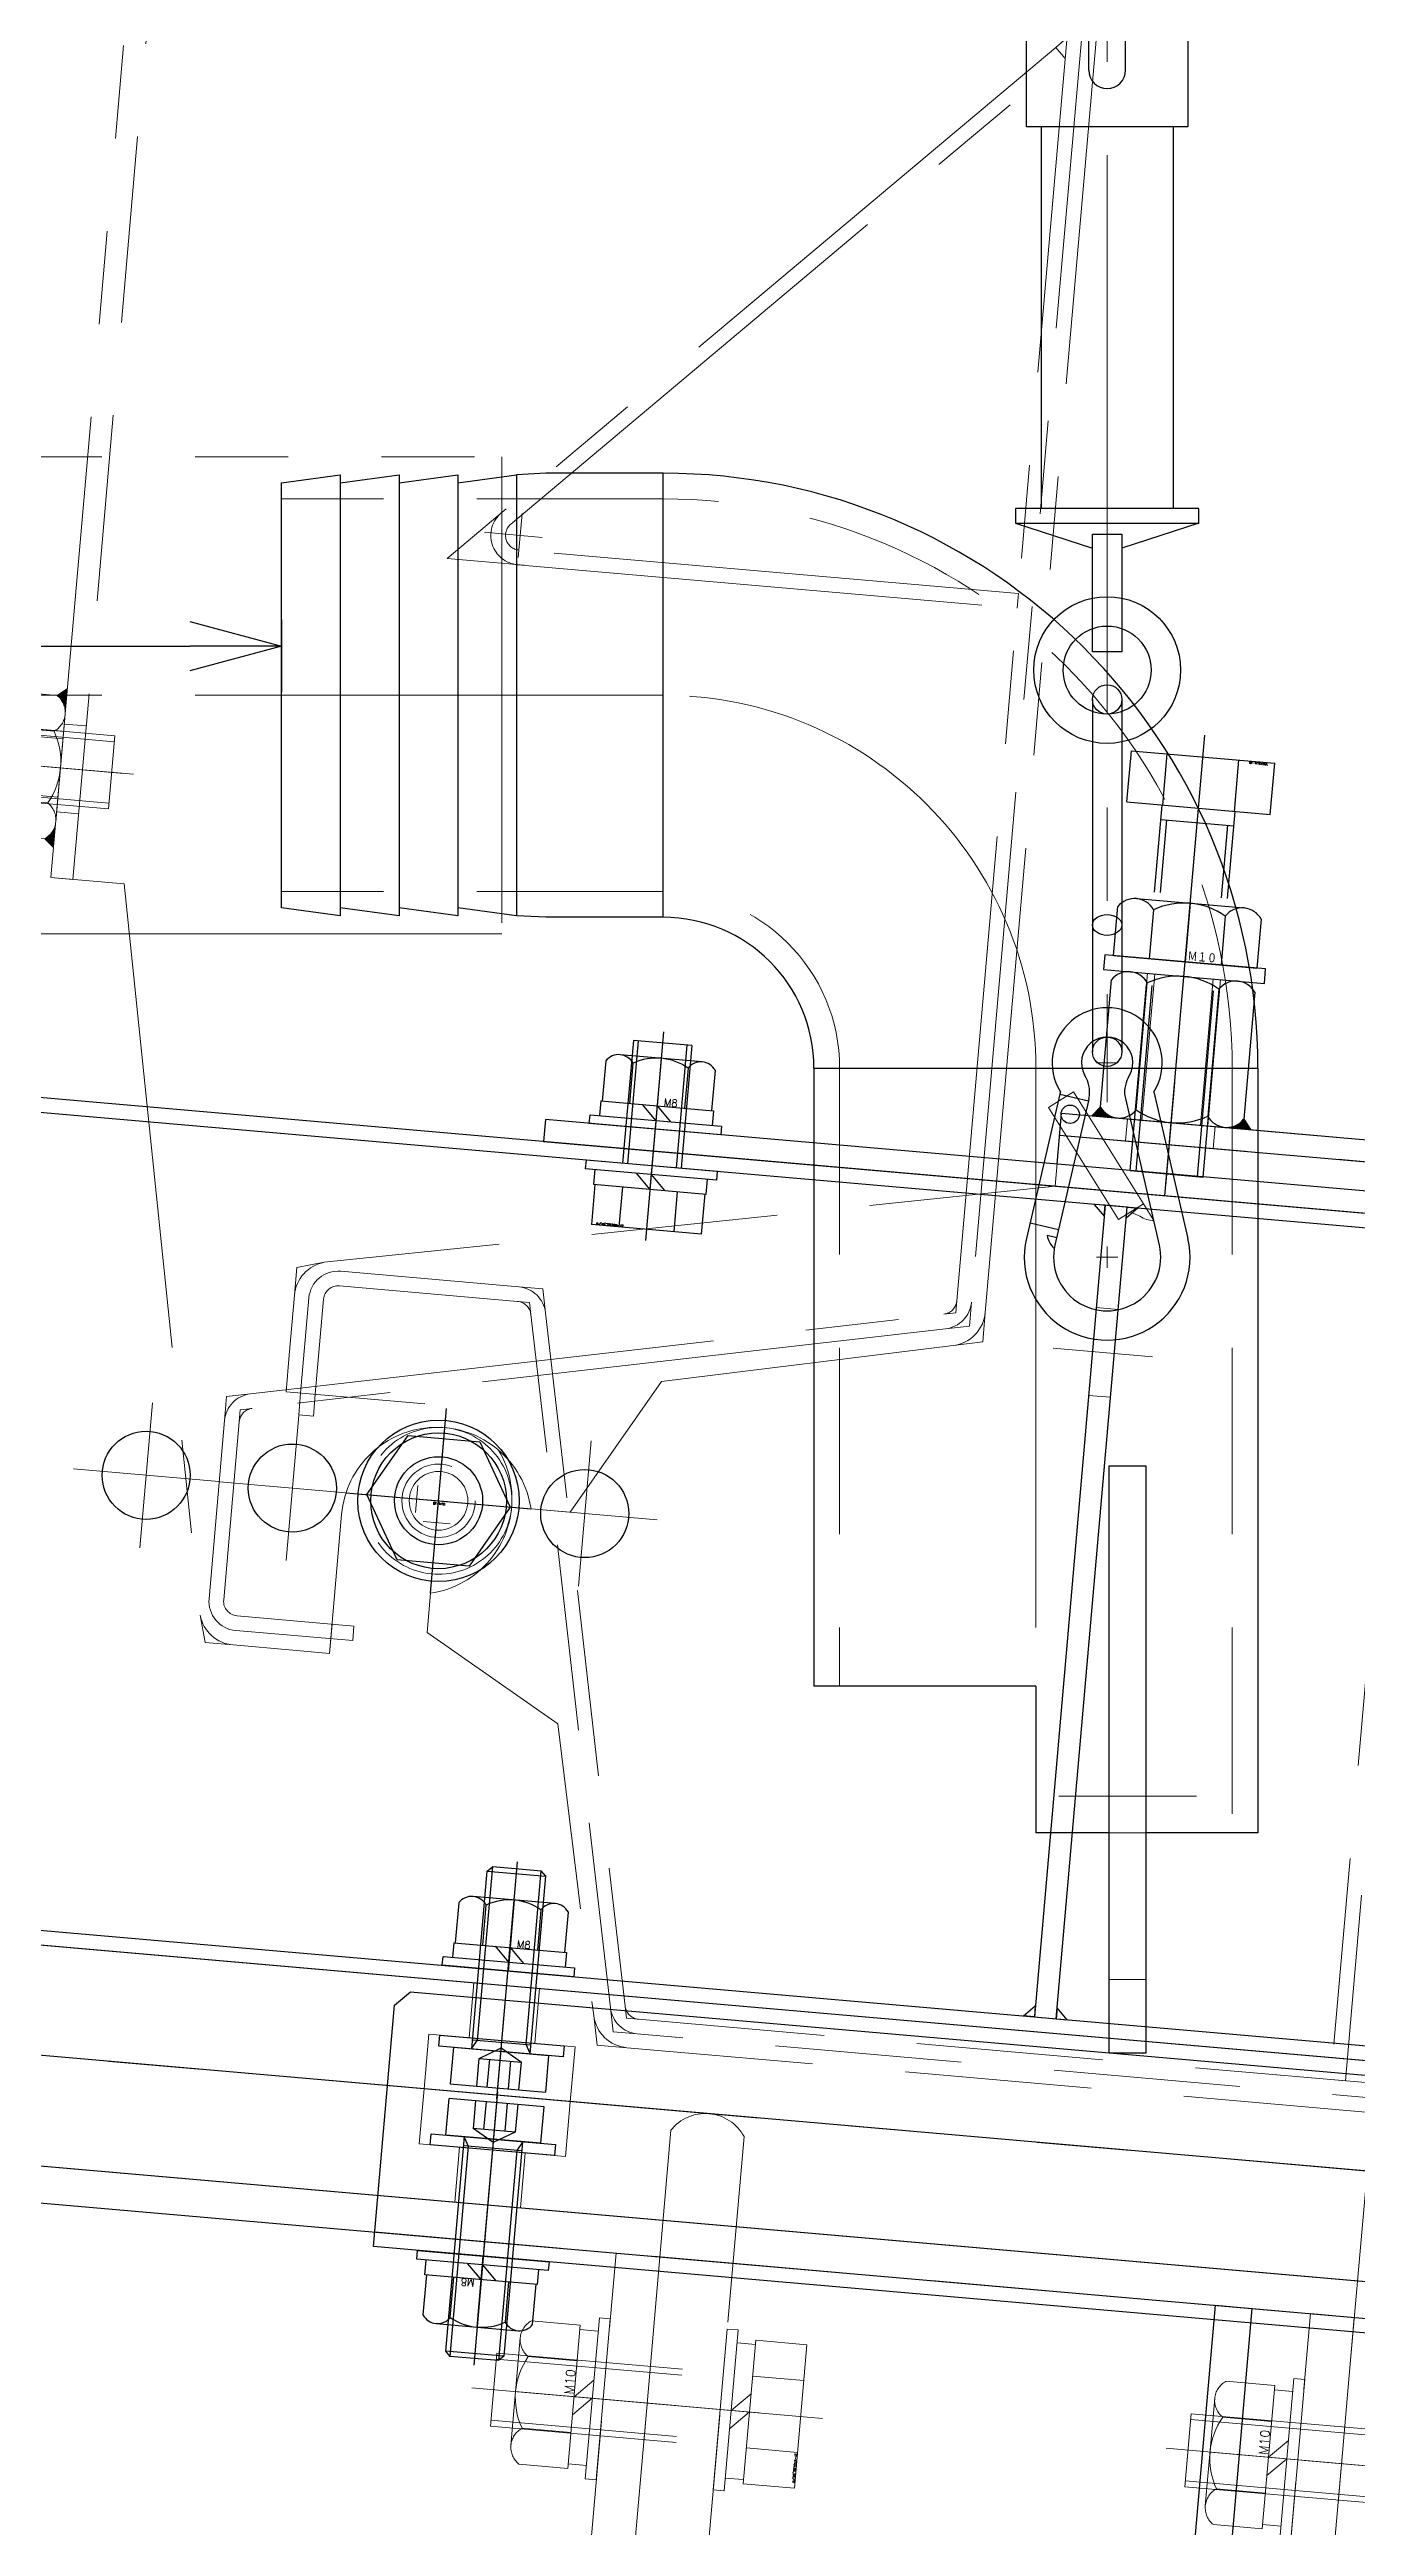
# Model space of a CAD drawing. Header units: millimetres. Extents: x -8731 to 85711, y -14522 to 31379.
# Drawn here: x 26219.6 to 26397.7, y 17554.2 to 17891.6 of the extents above; entities that cross this region are included whole.
import ezdxf

# ---------------------------------------------------------------- set-up
doc = ezdxf.new("R2010")
doc.units = ezdxf.units.MM
doc.header["$LTSCALE"] = 4
doc.header["$PDMODE"] = 99
doc.header["$PDSIZE"] = 1
for name, pattern in [('CENTER2', [28.575, 19.05, -3.175, 3.175, -3.175]), ('HIDDEN', [9.525, 6.35, -3.175]), ('PHANTOM2', [31.75, 15.875, -3.175, 3.175, -3.175, 3.175, -3.175])]:
    doc.linetypes.add(name, pattern=pattern)
for name, color, linetype, lineweight in [('04_HIDDEN', 2, 'HIDDEN', 13), ('05_CENTER', 4, 'CENTER2', 13), ('06_PHANTOM', 2, 'PHANTOM2', 13)]:
    doc.layers.add(name, color=color, linetype=linetype, lineweight=lineweight)
doc.layers.add('10_DRAFT', color=8, linetype='Continuous', lineweight=0, plot=False)
doc.styles.add('KANJI0', font='txt.shx', dxfattribs={"width": 0.9, "height": 30, "bigfont": 'bigfont'})
doc.styles.add('KSS_TXT', font='txt.shx', dxfattribs={"bigfont": 'extfont2.shx'})
doc.styles.add('KSS_TXT_L', font='txt.shx', dxfattribs={"height": 9, "bigfont": 'extfont2.shx'})
doc.dimstyles.new('KSS_DIM', dxfattribs={"dimscale": 3, "dimtxt": 3, "dimasz": 2.5, "dimexe": 1.25, "dimexo": 0.625, "dimtad": 1, "dimdsep": 46, "dimtxsty": 'KSS_TXT', "dimblk": 'OPEN30', "dimcen": 0, "dimazin": 2, "dimtfac": 0.75, "dimtmove": 0, "dimatfit": 3, "dimldrblk": 'OPEN30', "dimfxl": 1, "dimtolj": 1, "dimarcsym": 0})

# ---------------------------------------------------------------- blocks, each defined once
blk = doc.blocks.new('NTFLS-20a_1_1')
at = {"color": 0}
for p, q in [((-9.8, 1.31), (-9.8, 18.69)), ((-7.35, 20), (7.35, 20)), ((-4.9, 1.31), (-4.9, 18.69)), ((4.9, 18.69), (4.9, 1.31)), ((9.8, 18.69), (9.8, 1.31)), ((-7.35, 0), (7.35, 0))]:
    blk.add_line(p, q, dxfattribs=at)
for centre, radius, start, end in [((-7.35, 17.06), 2.94, 33.626, 146.374), ((0, 10.2), 9.8, 60, 120), ((7.35, 17.06), 2.94, 33.626, 146.374), ((-7.35, 2.94), 2.94, 213.626, 326.374), ((0, 9.8), 9.8, 240, 300), ((7.35, 2.94), 2.94, 213.626, 326.374)]:
    blk.add_arc(centre, radius, start, end, dxfattribs=at)
at = {"layer": '04_HIDDEN', "color": 0}
for p, q in [((-5, 20), (-5, 0)), ((-4, 20), (-4, 0)), ((4, 20), (4, 0)), ((5, 20), (5, 0))]:
    blk.add_line(p, q, dxfattribs=at)
at = {"layer": '10_DRAFT', "linetype": 'CENTER2'}
blk.add_line((0, 20), (0, 0), dxfattribs=at)
blk = doc.blocks.new('A$C77346CC7_1_1')
h = blk.add_hatch(color=3)
h.dxf.hatch_style = 1
h.paths.add_polyline_path([(-9.8, 1.31), (-10.87, 0), (-7.35, 0, -0.251062)])
h = blk.add_hatch(color=3)
h.dxf.hatch_style = 1
h.paths.add_polyline_path([(9.8, 1.31), (10.87, 0), (7.35, 0, 0.251062)])
h = blk.add_hatch(color=3)
h.dxf.hatch_style = 1
h.paths.add_polyline_path([(110.2, 1.31), (109.13, 0), (112.65, 0, -0.251062)])
h = blk.add_hatch(color=3)
h.dxf.hatch_style = 1
h.paths.add_polyline_path([(129.8, 1.31), (130.87, 0), (127.35, 0, 0.251062)])
at = {"color": 0}
for p, q in [((175, 0), (-15, 0)), ((-15, 0), (-15, -3)), ((175, 0), (-15, 0)), ((-15, 0), (-15, -10)), ((175, -10), (175, 0)), ((-15, -10), (-113.34, -28.98)), ((136.13, -128.56), (175, -10)), ((-111, -30), (-86.63, -30)), ((-86.63, -32), (-111, -32)), ((-65.65, -126.8), (-84.67, -33.6)), ((-82.71, -33.2), (-63.69, -126.4)), ((-117, -33.8), (-117, -42)), ((-115, -50), (-115, -34)), ((-113, -34), (-113, -50)), ((-117, -42), (-117, -47)), ((-117, -47), (-115, -47)), ((-117, -47), (-98, -47)), ((-113, -50), (-115, -50)), ((-115, -50), (-113, -50)), ((109.59, -126.59), (39.83, -56.83)), ((33, -59.66), (33, -128)), ((35, -128), (35, -59.66)), ((38.41, -58.24), (108.17, -128)), ((-95, -72.65), (-95, -78)), ((-95, -78), (-76.17, -88.87)), ((-76.17, -88.87), (-67.84, -128.04)), ((-61.73, -128), (135, -128)), ((33, -128), (35, -128)), ((108.17, -128), (109.59, -126.59)), ((135, -128), (135, -130)), ((135, -130), (-61.73, -130)), ((-62.95, -132), (131.38, -132))]:
    blk.add_line(p, q, dxfattribs=at)
at = {"color": 3}
for p, q in [((-9.8, 1.31), (-10.87, 0)), ((9.8, 1.31), (10.87, 0)), ((110.2, 1.31), (109.13, 0)), ((129.8, 1.31), (130.87, 0))]:
    blk.add_line(p, q, dxfattribs=at)
at = {"color": 0}
blk.add_lwpolyline([(135, -44), (135, 0), (138, 0), (138, -44, 0.414214), (141, -47), (155, -47), (155, -50), (141, -50, -0.414214)], format="xyb", close=True, dxfattribs=at)
for centre, radius, start, end in [((-112, -33.8), 5, 105.5241, 180), ((-111, -34), 4, 90, 180), ((-86.63, -34), 4, 11.5346, 90), ((-111, -34), 2, 90, 180), ((-86.63, -34), 2, 11.5346, 90), ((-98, -60), 13, 283.3424, 90), ((37, -59.66), 4, 45, 180), ((37, -59.66), 2, 45, 180), ((-62.95, -127), 5, 192, 270), ((-61.73, -126), 4, 191.5346, 270), ((-61.73, -126), 2, 191.5346, 270), ((131.38, -127), 5, 270, 341.8473)]:
    blk.add_arc(centre, radius, start, end, dxfattribs=at)
at = {"layer": '04_HIDDEN'}
for p, q in [((-6, 0), (-6, -3)), ((6, 0), (6, -3)), ((114, 0), (114, -3)), ((126, 0), (126, -3)), ((-15, -3), (175, -3)), ((-113, -47), (-115, -47))]:
    blk.add_line(p, q, dxfattribs=at)
at = {"layer": '05_CENTER'}
for p, q in [((0, 5.49), (0, -8.61)), ((120, 5.49), (120, -8.61)), ((155, 5.49), (155, -8.61))]:
    blk.add_line(p, q, dxfattribs=at)
at = {"layer": '10_DRAFT'}
for p, q in [((-113.34, -28.98), (-117, -30)), ((-117, -30), (-117, -33.8)), ((-86.63, -30), (-83.37, -30)), ((-83.37, -30), (-82.71, -33.2)), ((-86.63, -32), (-85, -32)), ((-85, -32), (-84.67, -33.6)), ((33, -60.55), (33, -50)), ((33, -50), (40.46, -57.46)), ((37, -62.66), (37, -54.76)), ((-94.33, -60), (-99.84, -60)), ((-98, -61.84), (-98, -58.16)), ((-95, -61.21), (-95, -58.79)), ((34, -59.66), (40, -59.66)), ((-67.84, -128.04), (-67, -132)), ((-65, -130), (-65.65, -126.8)), ((-63.37, -128), (-63.69, -126.4)), ((-61.73, -128), (-63.37, -128)), ((109.59, -126.59), (111, -128)), ((-61.73, -130), (-65, -130)), ((136.13, -128.56), (135, -132)), ((-67, -132), (-62.95, -132)), ((135, -132), (131.38, -132))]:
    blk.add_line(p, q, dxfattribs=at)
at = {"color": 4}
for p in [(0, 0), (120, 0)]:
    blk.add_blockref('NTFLS-20a_1_1', p, dxfattribs=at)
blk = doc.blocks.new('M10Nu_1_1_1')
at = {"color": 0}
for p, q in [((-7.35, 8), (7.35, 8)), ((-9.8, 0), (-9.8, 6.69)), ((-4.9, 0), (-4.9, 6.69)), ((4.9, 6.69), (4.9, 0)), ((9.8, 6.69), (9.8, 0)), ((-9.8, 0), (9.8, 0))]:
    blk.add_line(p, q, dxfattribs=at)
at = {"color": 0, "linetype": 'CENTER2'}
blk.add_line((0, 8), (0, 0), dxfattribs=at)
at = {"color": 0}
for centre, radius, start, end in [((-7.35, 5.06), 2.94, 33.626, 146.374), ((0, -1.8), 9.8, 60, 120), ((7.35, 5.06), 2.94, 33.626, 146.374)]:
    blk.add_arc(centre, radius, start, end, dxfattribs=at)
at = {"layer": '10_DRAFT', "style": 'KANJI0', "width": 0.82}
blk.add_text('Ｍ１０', height=1.25, dxfattribs=at).set_placement((0.26, 0.12))
blk = doc.blocks.new('A$C7A442ECB_1_1')
at = {"color": 0, "linetype": 'CENTER2'}
blk.add_line((0, -3), (0, 60), dxfattribs=at)
at = {"color": 0}
for p, q in [((-9.81, 57), (9.81, 57)), ((-9.81, 50), (-9.81, 57)), ((-4.91, 50), (-4.91, 57)), ((4.91, 50), (4.91, 57)), ((9.81, 50), (9.81, 57)), ((-9.81, 50), (9.81, 50))]:
    blk.add_line(p, q, dxfattribs=at)
at = {"color": 0, "linetype": 'HIDDEN'}
for p, q in [((-5, 0), (-5, 50)), ((-5, 48.04), (5, 48.04)), ((-4.19, 0), (-4.19, 48.04)), ((4.19, 0), (4.19, 48.04)), ((5, 0), (5, 50)), ((-5, 0), (5, 0))]:
    blk.add_line(p, q, dxfattribs=at)
at = {"layer": '10_DRAFT', "style": 'KSS_TXT_L'}
blk.add_text('BT-M10x50L', height=0.3, dxfattribs=at).set_placement((6.32, 56.66))
blk = doc.blocks.new('A$C5BE71404_1')
at = {"color": 0}
for p, q in [((-3, 38), (-3, 7.5)), ((-1, 40), (0, 40)), ((0, 0), (0, 40)), ((-40, 1), (-40, 0)), ((0, 0), (-40, 0)), ((-7.5, 3), (-38, 3))]:
    blk.add_line(p, q, dxfattribs=at)
for centre, radius, start, end in [((-1, 38), 2, 90, 180), ((-7.5, 7.5), 4.5, 270, 0), ((-38, 1), 2, 90, 180)]:
    blk.add_arc(centre, radius, start, end, dxfattribs=at)
blk = doc.blocks.new('A$C55D036C2_1_1')
at = {"layer": '05_CENTER'}
blk.add_line((0, -3.71), (0, 6.83), dxfattribs=at)
blk.add_blockref('A$C5BE71404_1', (20, 0))
blk = doc.blocks.new('A$C7AFA21F4_1_1_1')
at = {"color": 0, "linetype": 'CENTER2'}
blk.add_line((0, -24), (0, 14), dxfattribs=at)
at = {"color": 0}
for p, q in [((-9.81, 11), (9.81, 11)), ((-9.81, 4), (-9.81, 11)), ((-4.91, 4), (-4.91, 11)), ((4.91, 4), (4.91, 11)), ((9.81, 4), (9.81, 11)), ((9.81, 4), (-9.81, 4)), ((-9.25, 4), (-9.25, 1.5)), ((0, 1.5), (-2.5, 4)), ((0, 4), (2.5, 1.5)), ((9.25, 1.5), (9.25, 4)), ((-11, 1.5), (11, 1.5)), ((-11, 1.5), (-11, 0)), ((-11, 0), (11, 0)), ((11, 0), (11, 1.5))]:
    blk.add_line(p, q, dxfattribs=at)
at = {"color": 0, "linetype": 'HIDDEN'}
for p, q in [((-5, -21), (-5, 0)), ((-4.19, -21), (-4.19, 0)), ((4.19, -21), (4.19, 0)), ((5, -21), (5, 0)), ((-5, -21), (5, -21))]:
    blk.add_line(p, q, dxfattribs=at)
at = {"layer": '10_DRAFT', "style": 'KSS_TXT_L'}
blk.add_text('BT-M10x25L,SW,PW', height=0.3, dxfattribs=at).set_placement((5.1, 10.66))
blk = doc.blocks.new('M10Nza_1_1_1')
at = {"color": 0}
for p, q in [((-9.8, 4), (-9.8, 10.69)), ((-7.35, 12), (7.35, 12)), ((-4.9, 4), (-4.9, 10.69)), ((4.9, 10.69), (4.9, 4)), ((9.8, 10.69), (9.8, 4)), ((-9.8, 4), (9.8, 4)), ((-9.2, 1.5), (-9.2, 4)), ((0, 1.5), (-2.5, 4)), ((0, 4), (2.5, 1.5)), ((9.2, 4), (9.2, 1.5))]:
    blk.add_line(p, q, dxfattribs=at)
at = {"color": 0, "linetype": 'CENTER2'}
blk.add_line((0, 12), (0, 0), dxfattribs=at)
at = {"color": 0}
blk.add_lwpolyline([(-11, 1.5), (11, 1.5), (11, 0), (-11, 0)], close=True, dxfattribs=at)
for centre, radius, start, end in [((-7.35, 9.06), 2.94, 33.626, 146.374), ((0, 2.2), 9.8, 60, 120), ((7.35, 9.06), 2.94, 33.626, 146.374)]:
    blk.add_arc(centre, radius, start, end, dxfattribs=at)
at = {"layer": '10_DRAFT', "style": 'KSS_TXT'}
blk.add_text('M10', height=1.25, dxfattribs=at).set_placement((0.26, 4.12))
blk = doc.blocks.new('A$C465C50AC_1_1')
for points in [[(-11, 27), (11, 27), (11, 29), (-11, 29)], [(109, 27), (131, 27), (131, 29), (109, 29)]]:
    blk.add_lwpolyline(points, close=True)
for name, p in [('A$C7A442ECB_1_1', (0, 0)), ('A$C7A442ECB_1_1', (120, 0)), ('A$C55D036C2_1_1', (155, 7)), ('M10Nu_1_1_1', (0, 29)), ('M10Nu_1_1_1', (120, 29)), ('A$C77346CC7_1_1', (0, 7)), ('M10Nza_1_1_1', (155, 10))]:
    blk.add_blockref(name, p)
at = {"layer": '04_HIDDEN', "rotation": 180}
blk.add_blockref('A$C7AFA21F4_1_1_1', (155, 4), dxfattribs=at)
blk = doc.blocks.new('A$C416561A8_1')
at = {"color": 0}
for p, q in [((29.52, 6.46), (9.85, 11.01)), ((11.98, 10.51), (11.08, 6.62)), ((28.62, 2.56), (8.95, 7.11)), ((9.95, 6.88), (10.24, 8.16)), ((29.52, 6.46), (28.62, 2.56)), ((29.85, 6.38), (29.52, 6.46)), ((28.93, 2.49), (28.62, 2.56)), ((31.73, 2.86), (32.14, 3.08)), ((28.93, -2.49), (8.95, -7.11)), ((31.73, -2.86), (32.14, -3.08)), ((29.85, -6.38), (9.85, -11.01))]:
    blk.add_line(p, q, dxfattribs=at)
blk.add_circle((26.78, 5.04), 1.25, dxfattribs=at)
for centre, radius, start, end in [((7.3, 0), 11.3, 76.9688, 283.0313), ((7.3, 0), 7.3, 76.9689, 283.0313), ((10.78, 5.08), 3.13, 99.8583, 137.1756), ((33.8, 0), 7.5, 238.2627, 121.7373), ((33.8, 0), 3.5, 241.7565, 118.2435), ((29.83, 6.38), 4, 256.9686, 298.243), ((29.83, -6.38), 4, 61.7565, 103.0312)]:
    blk.add_arc(centre, radius, start, end, dxfattribs=at)
at = {"layer": '10_DRAFT'}
for p, q in [((27.71, 7.98), (12.44, -1.55)), ((27.71, 7.98), (29.83, 4.59)), ((29.83, 4.59), (14.56, -4.95)), ((8.75, 0), (5.85, 0)), ((7.3, -1.45), (7.3, 1.45)), ((35.25, 0), (32.35, 0)), ((33.8, -1.45), (33.8, 1.45)), ((12.44, -1.55), (14.56, -4.95)), ((12.88, -4.45), (13.45, -3.17)), ((14.56, -4.95), (12.3, -6.36))]:
    blk.add_line(p, q, dxfattribs=at)
blk.add_arc((15.44, -6.25), 3.13, 144.8583, 182.1756, dxfattribs=at)
blk = doc.blocks.new('ST-10d_1')
at = {"color": 0}
for p, q in [((-271.05, 12.5), (-274.46, 2)), ((-217.05, 9), (-269.05, 9)), ((-295.05, 2), (-343.05, 2)), ((-209.31, 2.5), (-86.48, 2.5)), ((-295.05, -2), (-343.05, -2)), ((-271.05, -12.5), (-274.46, -2)), ((-209.31, -2.5), (-86.48, -2.5)), ((-217.05, -9), (-269.05, -9))]:
    blk.add_line(p, q, dxfattribs=at)
for points in [[(-271.05, 12.5), (-271.05, -12.5), (-269.05, -12.5), (-269.05, 12.5)], [(-68.05, 11), (-68.05, -11), (-217.05, -11), (-217.05, 11)], [(-272.51, 2), (-272.51, -2), (-288.55, -2), (-288.55, 2)]]:
    blk.add_lwpolyline(points, close=True, dxfattribs=at)
for centre, radius in [((-291.05, 0), 10), ((-291.05, 0), 6), ((-343.05, 0), 2), ((-295.05, 0), 2)]:
    blk.add_circle(centre, radius, dxfattribs=at)
blk.add_arc((-209.31, 0), 2.5, 90, 270, dxfattribs=at)
blk.add_ellipse((-325.78, 0), major_axis=(0, 2), ratio=0.707107, dxfattribs=at)
at = {"layer": '05_CENTER', "color": 0}
blk.add_line((7.71, 0), (-349.94, 0), dxfattribs=at)
blk = doc.blocks.new('A$C1DD32577_1')
at = {"color": 4, "rotation": 90}
for name, p in [('ST-10d_1', (-1.49, 376.13)), ('A$C416561A8_1', (-1.49, -2.22))]:
    blk.add_blockref(name, p, dxfattribs=at)
blk = doc.blocks.new('A$C630344D5_1_1_1')
at = {"color": 0}
blk.add_lwpolyline([(1160, 150.2), (280, 150.2, -0.037623), (275.52, 150.54), (28.38, 187.87, 1.096072), (6.32, -189.89), (309, -179.82, -0.030069), (312.61, -179.91), (1997.39, -326.79, 0.610481), (2025.81, -281.61), (1921.29, -105.09, -0.309422), (1923.51, -71.27), (2106.95, 162.34, 0.68117), (2034, 286.77), (1164.64, 150.56, -0.038872), (1160, 150.2)], format="xyb", dxfattribs=at)
blk = doc.blocks.new('A$C26F8307A_1_1_1')
at = {"color": 0}
blk.add_lwpolyline([(-650, 0), (50, 0), (50, -15), (-650, -15)], close=True, dxfattribs=at)
at = {"layer": '04_HIDDEN'}
for p, q in [((-449.5, -7.5), (-449.5, 0)), ((-440.5, -7.5), (-440.5, 0)), ((-455, -7.5), (-435, -7.5)), ((-455, -15), (-455, -7.5)), ((-435, -7.5), (-435, -15))]:
    blk.add_line(p, q, dxfattribs=at)
at = {"layer": '05_CENTER'}
blk.add_line((-445, -22.32), (-445, 6.98), dxfattribs=at)
blk = doc.blocks.new('A$C21297E54_1_1_1')
at = {"color": 0}
for p, q in [((520, 115), (-25, 115)), ((520, 113), (-25, 113)), ((-80, 2), (520, 2)), ((-80, 0), (520, 0))]:
    blk.add_line(p, q, dxfattribs=at)
at = {"color": 3}
for points in [[(197, 113), (195.5, 113), (195.5, 113), (197, 111.5)], [(200, 113), (201.5, 113), (201.5, 113), (200, 111.5)], [(197, 2), (195.5, 2), (195.5, 2), (197, 3.5)], [(200, 2), (201.5, 2), (201.5, 2), (200, 3.5)]]:
    blk.add_lwpolyline(points, close=True, dxfattribs=at)
at = {"color": 0}
blk.add_lwpolyline([(200, 113), (197, 113), (197, 2), (200, 2)], close=True, dxfattribs=at)
for centre in [(70, 65), (90, 65), (110, 65), (130, 65)]:
    blk.add_circle(centre, 6, dxfattribs=at)
at = {"layer": '04_HIDDEN'}
for p, q in [((197, 99), (200, 99)), ((197, 87), (200, 87))]:
    blk.add_line(p, q, dxfattribs=at)
at = {"layer": '05_CENTER'}
for p, q in [((135, 118.15), (135, 109.82)), ((191.62, 93), (205.22, 93)), ((70, 55.07), (70, 74.93)), ((90, 55.07), (90, 74.93)), ((110, 55.07), (110, 74.93)), ((130, 55.07), (130, 74.93)), ((79.93, 65), (60.07, 65)), ((99.93, 65), (80.07, 65)), ((119.93, 65), (100.07, 65)), ((139.93, 65), (120.07, 65)), ((125, -5.61), (125, 7.61))]:
    blk.add_line(p, q, dxfattribs=at)
blk = doc.blocks.new('M8Nza_1_1_1')
at = {"color": 0}
for p, q in [((-7.5, 8.69), (-7.5, 3.2)), ((5.62, 9.7), (-5.63, 9.7)), ((-3.75, 3.2), (-3.75, 8.69)), ((3.75, 8.69), (3.75, 3.2)), ((7.5, 3.2), (7.5, 8.69)), ((-7.7, 3.2), (7.7, 3.2)), ((-7.7, 3.2), (-7.7, 1.2)), ((0, 1.2), (-2, 3.2)), ((0, 3.2), (2, 1.2)), ((7.7, 3.2), (7.7, 1.2))]:
    blk.add_line(p, q, dxfattribs=at)
at = {"color": 0, "linetype": 'CENTER2'}
blk.add_line((0, 9.7), (0, 0), dxfattribs=at)
at = {"color": 0}
blk.add_lwpolyline([(-9, 1.2), (9, 1.2), (9, 0), (-9, 0)], close=True, dxfattribs=at)
for centre, radius, start, end in [((-5.63, 7.45), 2.25, 33.626, 146.374), ((0, 2.2), 7.5, 60, 120), ((5.62, 7.45), 2.25, 33.626, 146.374)]:
    blk.add_arc(centre, radius, start, end, dxfattribs=at)
at = {"layer": '10_DRAFT', "style": 'KSS_TXT'}
blk.add_text('M8', height=1, dxfattribs=at).set_placement((0.87, 3.27))
blk = doc.blocks.new('CBS8-20b_1_1')
at = {"color": 0}
for p, q in [((0, 6.5), (-5, 6.5)), ((-5, 6.5), (-5, -6.5)), ((0, 6.5), (0, -6.5)), ((0, 4), (24.32, 4)), ((0.08, 4), (1.25, 3.32)), ((1.25, 4), (1.25, -4)), ((24.32, 4), (24.32, -4)), ((24.32, 4), (25, 3.32)), ((1.25, 3.32), (25, 3.32)), ((25, 3.32), (25, -3.32)), ((0.08, -4), (1.25, -3.32)), ((1.25, -3.32), (25, -3.32)), ((24.32, -4), (25, -3.32)), ((0, -6.5), (-5, -6.5)), ((0, -4), (24.32, -4))]:
    blk.add_line(p, q, dxfattribs=at)
at = {"color": 0, "linetype": 'CENTER2'}
blk.add_line((-6.47, 0), (25.92, 0), dxfattribs=at)
at = {"color": 0, "linetype": 'HIDDEN'}
for p, q in [((-5, 2.89), (-1.2, 2.89)), ((-5, 1.44), (-1.2, 1.44)), ((-1.2, 2.89), (-1.2, -2.89)), ((-1.2, 2.89), (0.47, 0)), ((0.47, 0), (-1.2, -2.89)), ((-5, -1.44), (-1.2, -1.44)), ((-5, -2.89), (-1.2, -2.89)), ((-0.37, -1.44), (-0.37, -1.44)), ((0.05, -0.72), (0.05, -0.72))]:
    blk.add_line(p, q, dxfattribs=at)
blk = doc.blocks.new('A$C2B9527C7_1_1')
at = {"color": 0}
blk.add_lwpolyline([(0, -8.5), (0, 8.5), (1.5, 8.5), (1.5, -8.5)], close=True, dxfattribs=at)
blk = doc.blocks.new('A$C2D9B734A_1_1')
at = {"color": 4}
for name in ['A$C2B9527C7_1_1', 'CBS8-20b_1_1']:
    blk.add_blockref(name, (-1.5, 0), dxfattribs=at)
blk = doc.blocks.new('A$C491655AE_1_1_1')
at = {"color": 0, "linetype": 'CENTER2'}
for p, q in [((0, -12.64), (0, 12.64)), ((-12.64, 0), (12.64, 0))]:
    blk.add_line(p, q, dxfattribs=at)
at = {"color": 0}
for p, q in [((-9.81, 0), (-4.91, 8.5)), ((-4.91, 8.5), (4.91, 8.5)), ((4.91, 8.5), (9.81, 0)), ((-4.91, -8.5), (-9.81, 0)), ((9.81, 0), (4.91, -8.5)), ((4.91, -8.5), (-4.91, -8.5))]:
    blk.add_line(p, q, dxfattribs=at)
for radius in [11, 9.25]:
    blk.add_circle((0, 0), radius, dxfattribs=at)
at = {"layer": '10_DRAFT', "style": 'KSS_TXT_L'}
blk.add_text('BT-M10', height=0.3, dxfattribs=at).set_placement((-0.7, -0.54))
blk = doc.blocks.new('FWTAS-D20-M10-T20.0b_1_1')
at = {"color": 0}
for radius in [10, 5, 4]:
    blk.add_circle((0, 0), radius, dxfattribs=at)
at = {"layer": '05_CENTER', "color": 0}
for p, q in [((0, -12.1), (0, 12.1)), ((12.1, 0), (-12.1, 0))]:
    blk.add_line(p, q, dxfattribs=at)
blk = doc.blocks.new('A$C50F277F6_1_1')
h = blk.add_hatch(color=3)
h.dxf.hatch_style = 1
h.paths.add_polyline_path([(-9.8, 1.31), (-10.87, 0), (-7.35, 0, -0.251062)])
h = blk.add_hatch(color=3)
h.dxf.hatch_style = 1
h.paths.add_polyline_path([(9.8, 1.31), (10.87, 0), (7.35, 0, 0.251062)])
h = blk.add_hatch(color=3)
h.dxf.hatch_style = 1
h.paths.add_polyline_path([(110.2, 1.31), (109.13, 0), (112.65, 0, -0.251062)])
h = blk.add_hatch(color=3)
h.dxf.hatch_style = 1
h.paths.add_polyline_path([(129.8, 1.31), (130.87, 0), (127.35, 0, 0.251062)])
at = {"color": 0}
for p, q in [((175, 0), (-15, 0)), ((-15, 0), (-15, -3)), ((175, 0), (-15, 0)), ((-15, 0), (-15, -10)), ((175, -10), (175, 0)), ((-15, -3), (175, -3)), ((-15, -10), (-113.34, -28.98)), ((136.13, -128.56), (175, -10)), ((-117, -33.8), (-117, -42)), ((-117, -42), (-117, -47)), ((-117, -47), (-98, -47)), ((-115, -47), (-115, -50)), ((-113, -50), (-113, -47)), ((-113, -50), (-115, -50)), ((-115, -50), (-113, -50)), ((-95, -72.65), (-95, -78)), ((-95, -78), (-76.17, -88.87)), ((-76.17, -88.87), (-67.84, -128.04)), ((33, -128), (35, -128)), ((-62.95, -132), (131.38, -132))]:
    blk.add_line(p, q, dxfattribs=at)
at = {"color": 3}
for p, q in [((-9.8, 1.31), (-10.87, 0)), ((9.8, 1.31), (10.87, 0)), ((110.2, 1.31), (109.13, 0)), ((129.8, 1.31), (130.87, 0))]:
    blk.add_line(p, q, dxfattribs=at)
at = {"color": 0}
for centre, radius, start, end in [((-112, -33.8), 5, 105.5241, 180), ((-98, -60), 13, 283.3424, 90), ((-62.95, -127), 5, 192, 270), ((131.38, -127), 5, 270, 341.8473)]:
    blk.add_arc(centre, radius, start, end, dxfattribs=at)
at = {"layer": '04_HIDDEN'}
for p, q in [((-6, 0), (-6, -3)), ((6, 0), (6, -3)), ((114, 0), (114, -3)), ((126, 0), (126, -3)), ((-111, -30), (-86.63, -30)), ((-86.63, -32), (-111, -32)), ((-65.65, -126.8), (-84.67, -33.6)), ((-82.71, -33.2), (-63.69, -126.4)), ((-115, -47), (-115, -34)), ((-113, -34), (-113, -47)), ((109.59, -126.59), (39.83, -56.83)), ((33, -59.66), (33, -128)), ((35, -128), (35, -59.66)), ((38.41, -58.24), (108.17, -128)), ((-61.73, -128), (135, -128)), ((108.17, -128), (109.59, -126.59)), ((135, -128), (135, -130)), ((135, -130), (-61.73, -130))]:
    blk.add_line(p, q, dxfattribs=at)
blk.add_lwpolyline([(135, -44), (135, 0), (138, 0), (138, -44, 0.414214), (141, -47), (155, -47), (155, -50), (141, -50, -0.414214)], format="xyb", close=True, dxfattribs=at)
for centre, radius, start, end in [((-111, -34), 4, 90, 180), ((-86.63, -34), 4, 11.5346, 90), ((-111, -34), 2, 90, 180), ((-86.63, -34), 2, 11.5346, 90), ((37, -59.66), 4, 45, 180), ((37, -59.66), 2, 45, 180), ((-61.73, -126), 4, 191.5346, 270), ((-61.73, -126), 2, 191.5346, 270)]:
    blk.add_arc(centre, radius, start, end, dxfattribs=at)
at = {"layer": '05_CENTER'}
for p, q in [((0, 5.49), (0, -8.61)), ((120, 5.49), (120, -8.61)), ((155, 5.49), (155, -8.61))]:
    blk.add_line(p, q, dxfattribs=at)
at = {"layer": '10_DRAFT'}
for p, q in [((-113.34, -28.98), (-117, -30)), ((-117, -30), (-117, -33.8)), ((-86.63, -30), (-83.37, -30)), ((-83.37, -30), (-82.71, -33.2)), ((-86.63, -32), (-85, -32)), ((-85, -32), (-84.67, -33.6)), ((33, -60.55), (33, -50)), ((33, -50), (40.46, -57.46)), ((37, -62.66), (37, -54.76)), ((-94.33, -60), (-99.84, -60)), ((-98, -61.84), (-98, -58.16)), ((-95, -61.21), (-95, -58.79)), ((34, -59.66), (40, -59.66)), ((-67.84, -128.04), (-67, -132)), ((-65, -130), (-65.65, -126.8)), ((-63.37, -128), (-63.69, -126.4)), ((-61.73, -128), (-63.37, -128)), ((109.59, -126.59), (111, -128)), ((-61.73, -130), (-65, -130)), ((136.13, -128.56), (135, -132)), ((-67, -132), (-62.95, -132)), ((135, -132), (131.38, -132))]:
    blk.add_line(p, q, dxfattribs=at)
at = {"color": 4}
for p in [(0, 0), (120, 0)]:
    blk.add_blockref('NTFLS-20a_1_1', p, dxfattribs=at)
blk = doc.blocks.new('A$C170915BB_1_1')
h = blk.add_hatch(color=3)
h.dxf.hatch_style = 1
h.paths.add_polyline_path([(55.2, 61.31), (54.13, 60), (57.65, 60, -0.251062)])
h = blk.add_hatch(color=3)
h.dxf.hatch_style = 1
h.paths.add_polyline_path([(74.8, 61.31), (75.87, 60), (72.35, 60, 0.251062)])
h = blk.add_hatch(color=3)
h.dxf.hatch_style = 1
h.paths.add_polyline_path([(175.2, 61.31), (174.13, 60), (177.65, 60, -0.251062)])
h = blk.add_hatch(color=3)
h.dxf.hatch_style = 1
h.paths.add_polyline_path([(194.8, 61.31), (195.87, 60), (192.35, 60, 0.251062)])
at = {"color": 3}
for p, q in [((55.2, 61.31), (54.13, 60)), ((74.8, 61.31), (75.87, 60)), ((175.2, 61.31), (174.13, 60)), ((194.8, 61.31), (195.87, 60))]:
    blk.add_line(p, q, dxfattribs=at)
for p, q in [((50, 53), (50, 60)), ((50, 60), (240, 60)), ((240, 60), (240, 53)), ((50, 57), (240, 57))]:
    blk.add_line(p, q)
for points in [[(54, 80), (76, 80), (76, 82), (54, 82)], [(174, 80), (196, 80), (196, 82), (174, 82)]]:
    blk.add_lwpolyline(points, close=True)
for name, p in [('A$C7A442ECB_1_1', (65, 53)), ('A$C7A442ECB_1_1', (185, 53)), ('A$C55D036C2_1_1', (220, 60)), ('M10Nu_1_1_1', (65, 82)), ('M10Nu_1_1_1', (185, 82)), ('M10Nza_1_1_1', (220, 63))]:
    blk.add_blockref(name, p)
at = {"rotation": 180}
blk.add_blockref('A$C7AFA21F4_1_1_1', (220, 57), dxfattribs=at)
at = {"color": 4}
for p in [(65, 60), (185, 60)]:
    blk.add_blockref('NTFLS-20a_1_1', p, dxfattribs=at)
at = {"layer": '04_HIDDEN'}
blk.add_blockref('A$C50F277F6_1_1', (65, 60), dxfattribs=at)
blk = doc.blocks.new('A$C2D014B62_1_1')
at = {"color": 0}
blk.add_lwpolyline([(-15, 0), (295, 0), (295, 3), (-15, 3)], close=True, dxfattribs=at)
at = {"layer": '05_CENTER'}
for p, q in [((0, 6.33), (0, -3.33)), ((280, 6.33), (280, -3.33)), ((280, 6.33), (280, -3.33))]:
    blk.add_line(p, q, dxfattribs=at)
blk = doc.blocks.new('A$C435F0BD9_1_1_1')
at = {"color": 0, "linetype": 'CENTER2'}
blk.add_line((0, -18.3), (0, 10.2), dxfattribs=at)
at = {"color": 0}
for p, q in [((-7.51, 8.7), (7.51, 8.7)), ((-7.51, 3.2), (-7.51, 8.7)), ((-3.75, 3.2), (-3.75, 8.7)), ((3.75, 3.2), (3.75, 8.7)), ((7.51, 3.2), (7.51, 8.7)), ((-9, 1.2), (9, 1.2)), ((-9, 1.2), (-9, 0)), ((-7.7, 3.2), (-7.7, 1.2)), ((7.7, 3.2), (-7.7, 3.2)), ((0, 1.2), (-2, 3.2)), ((0, 3.2), (2, 1.2)), ((7.7, 1.2), (7.7, 3.2)), ((9, 0), (9, 1.2)), ((-9, 0), (9, 0))]:
    blk.add_line(p, q, dxfattribs=at)
at = {"color": 0, "linetype": 'HIDDEN'}
for p, q in [((-4, -16.8), (-4, 0)), ((-3.32, -16.8), (-3.32, 0)), ((3.32, -16.8), (3.32, 0)), ((4, -16.8), (4, 0)), ((-4, -16.8), (4, -16.8))]:
    blk.add_line(p, q, dxfattribs=at)
at = {"layer": '10_DRAFT', "style": 'KSS_TXT_L'}
blk.add_text('BT-M8x20L,SW,PW', height=0.3, dxfattribs=at).set_placement((3.15, 8.36))
blk = doc.blocks.new('A$C4B9B0C08_1_1')
for name, p in [('A$C170915BB_1_1', (-480, 80)), ('M8Nza_1_1_1', (-485, 133)), ('A$C2D014B62_1_1', (-485, 130)), ('A$C21297E54_1_1_1', (-620, 15)), ('A$C491655AE_1_1_1', (-510, 80)), ('M8Nza_1_1_1', (-495, 17)), ('A$C26F8307A_1_1_1', (-50, 15))]:
    blk.add_blockref(name, p)
for name, p, rotation in [('A$C435F0BD9_1_1_1', (-485, 128), 179.9999999999999), ('A$C2D9B734A_1_1', (-495, 7.5), 90)]:
    blk.add_blockref(name, p, dxfattribs=dict(rotation=rotation))
at = {"layer": '04_HIDDEN', "color": 4}
blk.add_blockref('FWTAS-D20-M10-T20.0b_1_1', (-510, 80), dxfattribs=at)
blk = doc.blocks.new('A$C64733929_1_1_1')
at = {"color": 0}
blk.add_lwpolyline([(-850, 0), (-150, 0), (-150, 15), (-850, 15)], close=True, dxfattribs=at)
at = {"layer": '04_HIDDEN'}
for p, q in [((-655, 15), (-655, 7.5)), ((-635, 7.5), (-635, 15)), ((-655, 7.5), (-635, 7.5)), ((-649.5, 7.5), (-649.5, 0)), ((-640.5, 7.5), (-640.5, 0))]:
    blk.add_line(p, q, dxfattribs=at)
at = {"layer": '05_CENTER'}
blk.add_line((-645, 22.32), (-645, -6.98), dxfattribs=at)
blk = doc.blocks.new('A$C73D8729C_1_1_1')
at = {"color": 0}
blk.add_line((-100, -5), (500, -5), dxfattribs=at)
for points in [[(-100, 0), (500, 0), (500, -90), (-95, -90), (-100, -85)], [(205, -5), (210, -5), (210, -85), (205, -85)]]:
    blk.add_lwpolyline(points, close=True, dxfattribs=at)
at = {"layer": '04_HIDDEN'}
for p, q in [((123, -5), (129, -5)), ((123, -53.39), (123, -5)), ((129, -5), (129, -53.39)), ((218, -53.39), (218, -5)), ((218, -5), (224, -5)), ((224, -5), (224, -53.39))]:
    blk.add_line(p, q, dxfattribs=at)
at = {"layer": '05_CENTER'}
for p, q in [((105, 5.87), (105, -10.86)), ((118.84, -25), (132.93, -25)), ((213.84, -25), (227.93, -25))]:
    blk.add_line(p, q, dxfattribs=at)
blk = doc.blocks.new('A$C1A3C2C0C_1_1_1')
at = {"color": 0, "linetype": 'CENTER2'}
blk.add_line((0, -34), (0, 14), dxfattribs=at)
at = {"color": 0}
for p, q in [((-9.81, 11), (9.81, 11)), ((-9.81, 4), (-9.81, 11)), ((-4.91, 4), (-4.91, 11)), ((4.91, 4), (4.91, 11)), ((9.81, 4), (9.81, 11)), ((9.81, 4), (-9.81, 4)), ((-9.25, 4), (-9.25, 1.5)), ((0, 1.5), (-2.5, 4)), ((0, 4), (2.5, 1.5)), ((9.25, 1.5), (9.25, 4)), ((-11, 1.5), (11, 1.5)), ((-11, 1.5), (-11, 0)), ((11, 0), (11, 1.5)), ((-11, 0), (11, 0))]:
    blk.add_line(p, q, dxfattribs=at)
at = {"color": 0, "linetype": 'HIDDEN'}
for p, q in [((-5, -31), (-5, 0)), ((-4.19, -31), (-4.19, 0)), ((4.19, -31), (4.19, 0)), ((5, -31), (5, 0)), ((-5, -31), (5, -31))]:
    blk.add_line(p, q, dxfattribs=at)
at = {"layer": '10_DRAFT', "style": 'KSS_TXT_L'}
blk.add_text('BT-M10x35L,SW,PW', height=0.3, dxfattribs=at).set_placement((5.1, 10.66))
blk = doc.blocks.new('A$C282E06AB_1_1_1')
at = {"color": 0}
blk.add_lwpolyline([(0, 37.32), (0, -24.99), (-10, -24.99), (-10, 37.32)], dxfattribs=at)
blk.add_arc((-5, 34.01), 6, 33.5577, 146.4458, dxfattribs=at)
at = {"layer": '05_CENTER'}
blk.add_line((-15.14, 0), (5.31, 0), dxfattribs=at)
blk = doc.blocks.new('CBSST8-30a_1_1')
at = {"color": 0}
for p, q in [((0, 6.5), (-5, 6.5)), ((-5, 6.5), (-5, -6.5)), ((0, 6.5), (0, -6.5)), ((0, 4), (29.32, 4)), ((0.08, 4), (1.25, 3.32)), ((1.25, 4), (1.25, -4)), ((29.32, 4), (29.32, -4)), ((29.32, 4), (30, 3.32)), ((1.25, 3.32), (30, 3.32)), ((30, 3.32), (30, -3.32)), ((0.08, -4), (1.25, -3.32)), ((1.25, -3.32), (30, -3.32)), ((29.32, -4), (30, -3.32)), ((0, -6.5), (-5, -6.5)), ((0, -4), (29.32, -4))]:
    blk.add_line(p, q, dxfattribs=at)
at = {"color": 0, "linetype": 'CENTER2'}
blk.add_line((-6.47, 0), (30.92, 0), dxfattribs=at)
at = {"color": 0, "linetype": 'HIDDEN'}
for p, q in [((-5, 2.89), (-1.2, 2.89)), ((-5, 1.44), (-1.2, 1.44)), ((-1.2, 2.89), (-1.2, -2.89)), ((-1.2, 2.89), (0.47, 0)), ((0.47, 0), (-1.2, -2.89)), ((-5, -1.44), (-1.2, -1.44)), ((-5, -2.89), (-1.2, -2.89)), ((-0.37, -1.44), (-0.37, -1.44)), ((0.05, -0.72), (0.05, -0.72))]:
    blk.add_line(p, q, dxfattribs=at)
blk = doc.blocks.new('A$C2CD0138C_1_1')
at = {"color": 4}
for name in ['A$C2B9527C7_1_1', 'CBSST8-30a_1_1']:
    blk.add_blockref(name, (-1.5, 0), dxfattribs=at)
blk = doc.blocks.new('A$C3C172AD4_1_1')
at = {"color": 0}
blk.add_lwpolyline([(-13, 33), (383, 33), (385, 31), (385, -2), (-15, -2), (-15, 31)], close=True, dxfattribs=at)
at = {"layer": '04_HIDDEN'}
blk.add_line((-15, 0), (385, 0), dxfattribs=at)
at = {"layer": '05_CENTER'}
for p, q in [((0, -7.34), (0, 5.26)), ((175, -7.34), (175, 5.26))]:
    blk.add_line(p, q, dxfattribs=at)
blk = doc.blocks.new('A$C51047067_1_1')
for name, p, rotation in [('A$C3C172AD4_1_1', (-494.99, -20), 0.0006564203244468038), ('A$C2CD0138C_1_1', (-495, -7.5), 270), ('M8Nza_1_1_1', (-494.99, -22), 180.0171644544541)]:
    blk.add_blockref(name, p, dxfattribs=dict(rotation=rotation))
for name, p in [('A$C64733929_1_1_1', (150, -15)), ('A$C73D8729C_1_1_1', (-600, -15))]:
    blk.add_blockref(name, p)
at = {"layer": '04_HIDDEN'}
for name, p, rotation in [('A$C282E06AB_1_1_1', (-461, -40), 359.999280430585), ('A$C282E06AB_1_1_1', (-366, -40), 359.999280430585), ('A$C1A3C2C0C_1_1_1', (-461, -40), 270.0003597847073), ('M10Nza_1_1_1', (-477, -40), 90), ('A$C1A3C2C0C_1_1_1', (-366, -40), 270.0003597847073), ('M10Nza_1_1_1', (-382, -40), 90)]:
    blk.add_blockref(name, p, dxfattribs=dict(at, rotation=rotation))
blk = doc.blocks.new('A$C144538DF_1_1')
at = {"color": 0}
for p, q in [((-102.8, 211.95), (-94.8, 213.05)), ((-94.8, 213.05), (-94.8, 152.95)), ((-94.8, 211.95), (-86.8, 213.05)), ((-86.8, 213.05), (-86.8, 152.95)), ((-86.8, 211.95), (-78.8, 213.05)), ((-78.8, 213.05), (-78.8, 152.95)), ((-78.8, 211.95), (-70.8, 213.05)), ((-66.8, 213.25), (-70.8, 213.05)), ((-70.8, 213.05), (-70.8, 152.95)), ((-50.8, 213.25), (-66.8, 213.25)), ((-50.8, 152.75), (-50.8, 213.25)), ((-102.8, 154.05), (-102.8, 211.95)), ((-94.8, 152.95), (-102.8, 154.05)), ((-86.8, 152.95), (-94.8, 154.05)), ((-78.8, 152.95), (-86.8, 154.05)), ((-70.8, 152.95), (-78.8, 154.05)), ((-66.8, 152.75), (-70.8, 152.95)), ((-50.8, 152.75), (-66.8, 152.75)), ((-30.25, 132.2), (30.25, 132.2)), ((-30.25, 132.2), (-30.25, 48)), ((30.25, 132.2), (30.25, 28)), ((0, 48), (-30.25, 48)), ((0, 48), (0, 28)), ((10, 28), (0, 28)), ((30.25, 28), (15, 28))]:
    blk.add_line(p, q, dxfattribs=at)
blk.add_lwpolyline([(10, 78), (15, 78), (15, -2), (10, -2)], close=True)
for radius in [81.05, 20.55]:
    blk.add_arc((-50.8, 132.2), radius, 0, 90, dxfattribs=at)
at = {"layer": '04_HIDDEN'}
for p, q in [((-50.8, 209.75), (-102.8, 209.75)), ((-50.8, 156.25), (-102.8, 156.25)), ((-26.75, 132.2), (-26.75, 48)), ((26.75, 132.2), (26.75, 28)), ((10, 28), (15, 28)), ((10, 8), (15, 8))]:
    blk.add_line(p, q, dxfattribs=at)
for radius in [77.55, 24.05]:
    blk.add_arc((-50.8, 132.2), radius, 0, 90, dxfattribs=at)
at = {"layer": '05_CENTER'}
for p, q in [((-50.8, 183), (-107.52, 183)), ((-102.8, 183), (-50.8, 183)), ((0, 132.2), (0, 21.75)), ((21.9, 33), (3.12, 33))]:
    blk.add_line(p, q, dxfattribs=at)
blk.add_arc((-50.8, 132.2), 50.8, 0, 90, dxfattribs=at)
blk = doc.blocks.new('_Open30')
at = {"color": 0, "linetype": 'ByBlock', "lineweight": -2}
for p, q in [((-1, 0.268), (0, 0)), ((0, 0), (-1, -0.268)), ((0, 0), (-1, 0))]:
    blk.add_line(p, q, dxfattribs=at)
blk = doc.blocks.new('*D4824')
at = {"layer": '06_PHANTOM', "color": 0, "lineweight": -2, "transparency": 16777216}
for p, q in [((26069.25, 17814), (26069.25, 17804.11)), ((26251.25, 17814), (26251.25, 17804.11)), ((26081.75, 17810.36), (26238.75, 17810.36))]:
    blk.add_line(p, q, dxfattribs=at)
at = {"layer": 'Defpoints', "color": 0, "transparency": 16777216}
for p in [(26069.25, 17817.13), (26251.25, 17817.13), (26251.25, 17810.36)]:
    blk.add_point(p, dxfattribs=at)
at = {"layer": '06_PHANTOM', "color": 0, "lineweight": -2, "transparency": 16777216, "xscale": 12.5, "yscale": 12.5, "zscale": 12.5, "rotation": 180}
blk.add_blockref('_Open30', (26069.25, 17810.36), dxfattribs=at)
at = {"layer": '06_PHANTOM', "color": 0, "lineweight": -2, "transparency": 16777216, "xscale": 12.5, "yscale": 12.5, "zscale": 12.5}
blk.add_blockref('_Open30', (26251.25, 17810.36), dxfattribs=at)
at = {"layer": '06_PHANTOM', "color": 0, "transparency": 16777216, "insert": (26160.25, 17820.98), "char_height": 15, "attachment_point": 5, "style": 'KSS_TXT'}
blk.add_mtext('\\A1;182', dxfattribs=at)

msp = doc.modelspace()

# ---------------------------------------------------------------- linework, layer by layer
at = {"layer": '05_CENTER'}
msp.add_line((26036.25247, 17803.67003), (26281.25247, 17803.67003), dxfattribs=at)
at = {"layer": '06_PHANTOM'}
msp.add_lwpolyline([(26036.25247, 17836.17003), (26281.25247, 17836.17003), (26281.25247, 17771.17003), (26036.25247, 17771.17003)], close=True, dxfattribs=at)
msp.add_arc((26272.63768, 17693.91377), 287.9236, 15.3408904, 105.3408904, dxfattribs=at)

# ---------------------------------------------------------------- block references
for name, p in [('A$C1DD32577_1', (26365.25043, 17722.01893)), ('A$C144538DF_1_1', (26354.05247, 17620.67003))]:
    msp.add_blockref(name, p)
for name, rotation in [('A$C4B9B0C08_1_1', 355.0177535979543), ('A$C51047067_1_1', 355.0177535979542)]:
    msp.add_blockref(name, (26773.76298, 17569.92404), dxfattribs=dict(rotation=rotation))
at = {"layer": '06_PHANTOM', "color": 6}
msp.add_blockref('A$C630344D5_1_1_1', (24928.25246, 17883.47003), dxfattribs=at)
at = {"layer": '06_PHANTOM', "rotation": 85.01775359796093}
msp.add_blockref('A$C465C50AC_1_1', (26228.0884, 17793.15772), dxfattribs=at)

# ---------------------------------------------------------------- dimensions: what is measured, and where the dimension line sits
at = {"layer": '06_PHANTOM'}
dim = msp.add_linear_dim(base=(26251.25247, 17810.35658), p1=(26069.25247, 17817.12613), p2=(26251.25247, 17817.12613), dimstyle='KSS_DIM', override={"dimscale": 5}, dxfattribs=at)
dim.commit()
dim.dimension.update_dxf_attribs({"geometry": '*D4824', "text_midpoint": (26160.25247, 17820.98158)})

doc.saveas('drawing.dxf')
